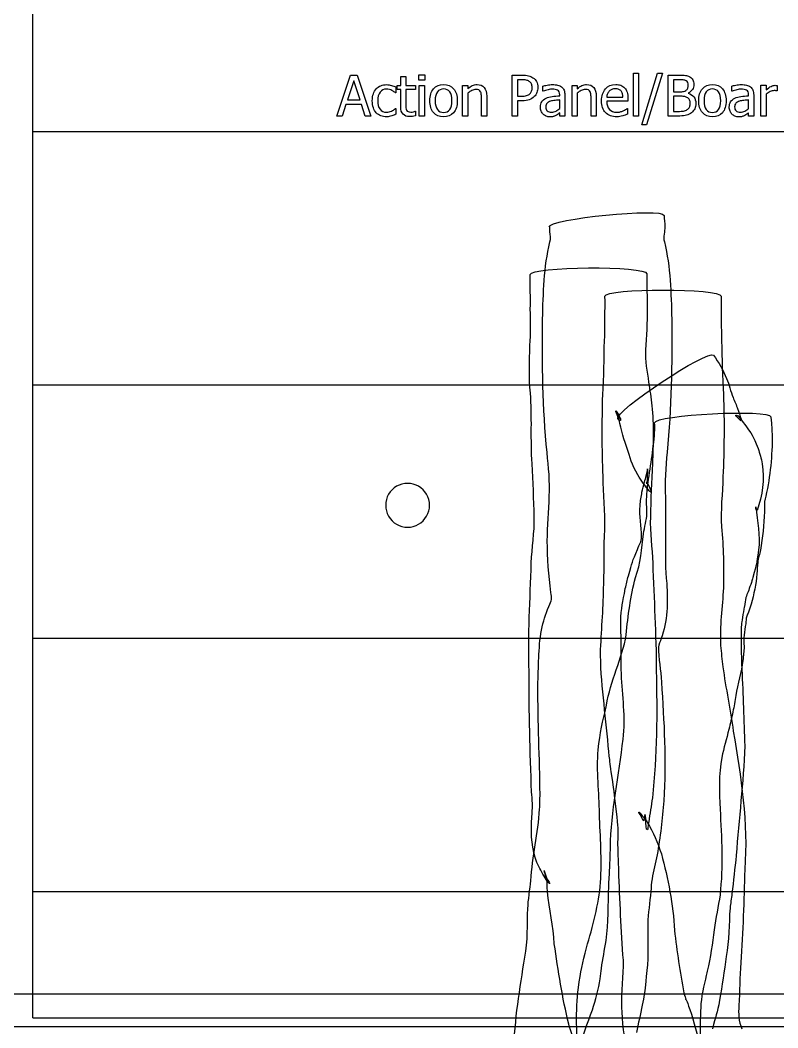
# Model space of a CAD drawing. Extents: x 0 to 339, y 0 to 211.
# Drawn here: x 149.4 to 187.4, y 103.4 to 153.9 of the extents above; entities that cross this region are included whole.
import ezdxf

# ---------------------------------------------------------------- set-up
doc = ezdxf.new("R2010")
doc.units = 0
doc.layers.add('Layer_1', color=7, linetype='CONTINUOUS')

msp = doc.modelspace()

# ---------------------------------------------------------------- linework, layer by layer
at = {"layer": 'Layer_1', "color": 6}
for p, q in [((150.02447, 103.868721), (150.02447, 180.066181)), ((165.26497, 149.094031), (165.95674, 151.145921)), ((165.95674, 151.145921), (166.29298, 151.145921)), ((166.29298, 151.145921), (166.98476, 149.094031)), ((169.38942, 150.890991), (169.38942, 151.159701)), ((169.38942, 151.159701), (169.68432, 151.159701)), ((169.68432, 151.159701), (169.68432, 150.890991)), ((174.05825, 149.094071), (174.05825, 151.145961)), ((174.05825, 151.145961), (174.57364, 151.145961)), ((180.14501, 149.094031), (180.14501, 151.238251)), ((180.14501, 151.238251), (180.40408, 151.238251)), ((180.40408, 151.238251), (180.40408, 149.094031)), ((180.56394, 148.647541), (181.3632, 151.238251)), ((181.60022, 151.238251), (180.79682, 148.647541)), ((181.3632, 151.238251), (181.60022, 151.238251)), ((181.88545, 149.094031), (181.88545, 151.145921)), ((181.88545, 151.145921), (182.42978, 151.145921)), ((166.11797, 150.867561), (165.8024, 149.900181)), ((166.43492, 149.900181), (166.11797, 150.867561)), ((168.30078, 150.418321), (168.30078, 150.633291)), ((168.30078, 150.633291), (168.47579, 150.633291)), ((168.47579, 150.633291), (168.47579, 151.075641)), ((168.47579, 151.075641), (168.73486, 151.075641)), ((168.73486, 151.075641), (168.73486, 150.633291)), ((168.73486, 150.633291), (169.21166, 150.633291)), ((169.21166, 150.633291), (169.21166, 150.418321)), ((169.68432, 150.890991), (169.38942, 150.890991)), ((169.40735, 149.094031), (169.40735, 150.633291)), ((169.40735, 150.633291), (169.66642, 150.633291)), ((169.66642, 150.633291), (169.66642, 149.094031)), ((171.57914, 149.093921), (171.57914, 150.633181)), ((171.57914, 150.633181), (171.83821, 150.633181)), ((171.83821, 150.633181), (171.83821, 150.462311)), ((174.55708, 150.911501), (174.33108, 150.911501)), ((174.33108, 150.911501), (174.33108, 150.091571)), ((175.60983, 150.336881), (175.60983, 150.600081)), ((177.07475, 149.093921), (177.07475, 150.633181)), ((177.07475, 150.633181), (177.33382, 150.633181)), ((177.33382, 150.633181), (177.33382, 150.462311)), ((182.42018, 150.912781), (182.15835, 150.912781)), ((182.15835, 150.912781), (182.15835, 150.311951)), ((182.897, 150.644031), (182.89695, 150.644321)), ((185.0797, 150.336881), (185.0797, 150.600081)), ((186.54458, 149.094601), (186.54458, 150.633861)), ((186.54458, 150.633861), (186.80365, 150.633861)), ((186.80365, 150.633861), (186.80365, 150.405111)), ((187.36044, 150.624901), (187.36041, 150.354931)), ((168.22492, 150.259811), (168.20972, 150.259811)), ((168.22492, 150.550571), (168.22492, 150.259811)), ((168.47579, 150.418321), (168.30078, 150.418321)), ((168.47579, 149.565321), (168.47579, 150.418321)), ((169.21166, 150.418321), (168.73486, 150.418321)), ((168.73486, 150.418321), (168.73486, 149.686581)), ((171.83821, 150.243201), (171.83821, 149.093921)), ((172.78906, 150.092971), (172.78905, 149.094031)), ((174.33108, 150.091571), (174.51712, 150.091571)), ((175.06976, 150.520201), (175.0697, 150.520191)), ((175.35364, 150.527281), (175.35358, 150.527191)), ((175.62503, 150.336881), (175.60983, 150.336881)), ((176.45192, 150.106901), (176.45192, 150.156501)), ((176.70956, 150.146711), (176.70956, 149.093891)), ((177.33382, 150.243201), (177.33382, 149.093921)), ((178.28466, 150.092971), (178.28466, 149.094031)), ((182.46839, 150.085191), (182.15833, 150.085191)), ((182.15833, 150.085191), (182.15833, 149.327271)), ((182.15835, 150.311951), (182.46841, 150.311951)), ((182.89278, 150.244771), (182.89278, 150.233771)), ((185.0949, 150.336881), (185.0797, 150.336881)), ((185.92179, 150.106901), (185.92179, 150.156501)), ((186.17943, 150.146711), (186.17943, 149.093891)), ((186.80365, 150.187381), (186.80365, 149.094601)), ((187.36041, 150.354931), (187.34661, 150.354931)), ((165.72661, 149.667291), (165.54057, 149.094031)), ((166.51071, 149.667291), (165.72661, 149.667291)), ((165.8024, 149.900181), (166.43492, 149.900181)), ((166.69675, 149.094031), (166.51071, 149.667291)), ((171.04583, 149.862971), (171.04583, 149.862971)), ((171.31317, 149.862971), (171.31317, 149.862971)), ((172.52998, 149.094031), (172.52998, 149.970461)), ((174.56261, 149.858881), (174.3311, 149.858881)), ((174.3311, 149.858881), (174.3311, 149.094071)), ((176.45187, 149.472991), (176.45187, 149.900181)), ((178.02559, 149.094031), (178.02559, 149.970461)), ((178.8083, 150.035191), (179.62274, 150.035231)), ((179.87492, 149.836831), (178.80832, 149.836831)), ((179.87492, 149.977391), (179.87492, 149.836831)), ((182.99339, 149.713111), (182.99345, 149.712771)), ((183.27725, 149.723901), (183.27729, 149.723791)), ((184.52855, 149.862971), (184.52855, 149.862971)), ((184.79589, 149.862971), (184.79589, 149.862971)), ((185.92174, 149.472991), (185.92174, 149.900181)), ((165.54057, 149.094031), (165.26497, 149.094031)), ((166.98476, 149.094031), (166.69675, 149.094031)), ((167.77009, 149.059591), (167.77024, 149.059581)), ((168.20968, 149.471561), (168.22488, 149.471561)), ((168.22488, 149.471561), (168.22488, 149.180791)), ((168.92491, 149.063761), (168.92503, 149.063711)), ((169.19634, 149.340751), (169.21154, 149.340751)), ((169.21154, 149.340751), (169.21154, 149.107861)), ((169.66642, 149.094031), (169.40735, 149.094031)), ((171.83821, 149.093921), (171.57914, 149.093921)), ((172.78905, 149.094031), (172.52998, 149.094031)), ((174.3311, 149.094071), (174.05825, 149.094071)), ((176.45186, 149.093891), (176.45187, 149.258011)), ((176.70956, 149.093891), (176.45186, 149.093891)), ((176.45188, 149.473081), (176.45187, 149.472991)), ((177.33382, 149.093921), (177.07475, 149.093921)), ((178.28466, 149.094031), (178.02559, 149.094031)), ((179.31958, 149.058241), (179.31957, 149.058201)), ((179.83079, 149.470241), (179.84599, 149.470241)), ((179.84599, 149.470241), (179.84599, 149.187741)), ((180.40408, 149.094031), (180.14501, 149.094031)), ((182.47387, 149.094031), (181.88545, 149.094031)), ((182.15833, 149.327271), (182.3802, 149.327271)), ((185.92173, 149.093891), (185.92174, 149.258011)), ((186.17943, 149.093891), (185.92173, 149.093891)), ((185.92175, 149.473081), (185.92174, 149.472991)), ((186.80365, 149.094601), (186.54458, 149.094601)), ((180.79682, 148.647541), (180.56394, 148.647541)), ((150.02447, 148.318721), (213.52447, 148.318721)), ((150.02447, 135.618721), (213.52447, 135.618721)), ((150.02447, 122.918721), (213.52447, 122.918721)), ((150.02447, 110.218721), (213.52447, 110.218721)), ((150.02447, 103.868721), (213.52447, 103.868721)), ((228.00245, 103.416601), (133.51446, 103.416601))]:
    msp.add_line(p, q, dxfattribs=at)
at = {"layer": 'Layer_1', "color": 3}
for p, q in [((181.68384, 144.109241), (181.68384, 144.109241)), ((180.82095, 141.185041), (180.82095, 141.185041)), ((184.55129, 140.058931), (184.55129, 140.058931)), ((184.15755, 137.098891), (184.15755, 137.098891)), ((187.04483, 134.007851), (187.04483, 134.007851)), ((226.649893, 105.058639), (135.21533, 105.058639))]:
    msp.add_line(p, q, dxfattribs=at)
at = {"layer": 'Layer_1', "color": 1}
msp.add_line((168.82211, 130.677121), (168.82211, 130.677121), dxfattribs=at)
at = {"layer": 'Layer_1', "color": 6}
for points in [[(174.57364, 151.145961), (174.694907, 151.145961), (174.79826, 151.135861), (174.8837, 151.115661)], [(174.8837, 151.115661), (174.969133, 151.095461), (175.044463, 151.062861), (175.10969, 151.017861)], [(182.42978, 151.145921), (182.575847, 151.145921), (182.68517, 151.140888), (182.75775, 151.130821)], [(182.75775, 151.130821), (182.831243, 151.121621), (182.901523, 151.099121), (182.96859, 151.063321)], [(167.25203, 150.459631), (167.31263, 150.526698), (167.38796, 150.578144), (167.47802, 150.613971)], [(167.47802, 150.613971), (167.568973, 150.650704), (167.666357, 150.669071), (167.77017, 150.669071)], [(167.77017, 150.669071), (167.85469, 150.669071), (167.935993, 150.657138), (168.01408, 150.633271)], [(168.01408, 150.633271), (168.093087, 150.609404), (168.163367, 150.581838), (168.22492, 150.550571)], [(170.12668, 150.462421), (170.25346, 150.604814), (170.420203, 150.676011), (170.62691, 150.676011)], [(170.62691, 150.676011), (170.834537, 150.676011), (171.00082, 150.604814), (171.12576, 150.462421)], [(171.83821, 150.462311), (171.915383, 150.531211), (171.991637, 150.584034), (172.06697, 150.620781)], [(172.06697, 150.620781), (172.142303, 150.657514), (172.22177, 150.675881), (172.30537, 150.675881)], [(172.30537, 150.675881), (172.45695, 150.675881), (172.57546, 150.625814), (172.6609, 150.525681)], [(174.77068, 150.893601), (174.713747, 150.905534), (174.642547, 150.911501), (174.55708, 150.911501)], [(174.92226, 150.833001), (174.87906, 150.861468), (174.828533, 150.881668), (174.77068, 150.893601)], [(175.0325, 150.704841), (175.008633, 150.757241), (174.971887, 150.799961), (174.92226, 150.833001)], [(175.0697, 150.520191), (175.0697, 150.590924), (175.0573, 150.652474), (175.0325, 150.704841)], [(175.10969, 151.017861), (175.185943, 150.965461), (175.24566, 150.898854), (175.28884, 150.818041)], [(175.28884, 150.818041), (175.33204, 150.738114), (175.35364, 150.641194), (175.35364, 150.527281)], [(175.60983, 150.600081), (175.65763, 150.613881), (175.726073, 150.629048), (175.81516, 150.645581)], [(175.81516, 150.645581), (175.904273, 150.662114), (175.992467, 150.670381), (176.07974, 150.670381)], [(176.07974, 150.670381), (176.185393, 150.670381), (176.274507, 150.662114), (176.34708, 150.645581)], [(176.34708, 150.645581), (176.41966, 150.629048), (176.484887, 150.599181), (176.54276, 150.555981)], [(177.33382, 150.462311), (177.410987, 150.531211), (177.487237, 150.584034), (177.56257, 150.620781)], [(177.56257, 150.620781), (177.637903, 150.657514), (177.71737, 150.675881), (177.80097, 150.675881)], [(177.80097, 150.675881), (177.952557, 150.675881), (178.071067, 150.625814), (178.1565, 150.525681)], [(178.74217, 150.452771), (178.873543, 150.601598), (179.04534, 150.676011), (179.25756, 150.676011)], [(179.25756, 150.676011), (179.3531, 150.676011), (179.437617, 150.662244), (179.51111, 150.634711)], [(179.51111, 150.634711), (179.58461, 150.607178), (179.64892, 150.564001), (179.70404, 150.505181)], [(182.6448, 150.904781), (182.5906, 150.910114), (182.515727, 150.912781), (182.42018, 150.912781)], [(182.79225, 150.859281), (182.748117, 150.884081), (182.698967, 150.899248), (182.6448, 150.904781)], [(182.87215, 150.772481), (182.855617, 150.809214), (182.828983, 150.838148), (182.79225, 150.859281)], [(182.8708, 150.484181), (182.888267, 150.527381), (182.897, 150.580664), (182.897, 150.644031)], [(182.89695, 150.644321), (182.89695, 150.693921), (182.888683, 150.736641), (182.87215, 150.772481)], [(182.96859, 151.063321), (183.042083, 151.023788), (183.095827, 150.971881), (183.12982, 150.907601)], [(183.18082, 150.682981), (183.18082, 150.586521), (183.155087, 150.500164), (183.10362, 150.423911)], [(183.12982, 150.907601), (183.16382, 150.844201), (183.18082, 150.769328), (183.18082, 150.682981)], [(183.6094, 150.462421), (183.73618, 150.604814), (183.90292, 150.676011), (184.10962, 150.676011)], [(184.10962, 150.676011), (184.317247, 150.676011), (184.48353, 150.604814), (184.60847, 150.462421)], [(185.0797, 150.600081), (185.1275, 150.613881), (185.195943, 150.629048), (185.28503, 150.645581)], [(185.28503, 150.645581), (185.374143, 150.662114), (185.462337, 150.670381), (185.54961, 150.670381)], [(185.54961, 150.670381), (185.655263, 150.670381), (185.744377, 150.662114), (185.81695, 150.645581)], [(185.81695, 150.645581), (185.88953, 150.629048), (185.954757, 150.599181), (186.01263, 150.555981)], [(186.80365, 150.405111), (186.898277, 150.488711), (186.9805, 150.547508), (187.05032, 150.581501)], [(187.05032, 150.581501), (187.12106, 150.616434), (187.1895, 150.633901), (187.25564, 150.633901)], [(187.25564, 150.633901), (187.282307, 150.633901), (187.302073, 150.632901), (187.31494, 150.630901)], [(187.31494, 150.630901), (187.32874, 150.630234), (187.343907, 150.628234), (187.36044, 150.624901)], [(167.05225, 149.861561), (167.05225, 149.996614), (167.07015, 150.113291), (167.10595, 150.211591)], [(167.10595, 150.211591), (167.142683, 150.309891), (167.191377, 150.392571), (167.25203, 150.459631)], [(167.44212, 150.291451), (167.361273, 150.190398), (167.32085, 150.047081), (167.32085, 149.861501)], [(167.76595, 150.444411), (167.631823, 150.444411), (167.52388, 150.393424), (167.44212, 150.291451)], [(167.90651, 150.423711), (167.857843, 150.437511), (167.81099, 150.444411), (167.76595, 150.444411)], [(168.03329, 150.375511), (167.99749, 150.393911), (167.95523, 150.409978), (167.90651, 150.423711)], [(168.13802, 150.313511), (168.109553, 150.333711), (168.074643, 150.354378), (168.03329, 150.375511)], [(168.20972, 150.259811), (168.19132, 150.275411), (168.16742, 150.293311), (168.13802, 150.313511)], [(169.93789, 149.862971), (169.93789, 150.120204), (170.00082, 150.320021), (170.12668, 150.462421)], [(170.31409, 150.306701), (170.241517, 150.210241), (170.20523, 150.062331), (170.20523, 149.862971)], [(170.62691, 150.452771), (170.491863, 150.452771), (170.38759, 150.404081), (170.31409, 150.306701)], [(170.93697, 150.306701), (170.86439, 150.404081), (170.761037, 150.452771), (170.62691, 150.452771)], [(171.04583, 149.862971), (171.04583, 150.062331), (171.009543, 150.210241), (170.93697, 150.306701)], [(171.12576, 150.462421), (171.2507, 150.320941), (171.31317, 150.121124), (171.31317, 149.862971)], [(172.03803, 150.376871), (171.970043, 150.342871), (171.903437, 150.298314), (171.83821, 150.243201)], [(172.23784, 150.429271), (172.173507, 150.429271), (172.106903, 150.411804), (172.03803, 150.376871)], [(172.39218, 150.400371), (172.354513, 150.419638), (172.303067, 150.429271), (172.23784, 150.429271)], [(172.48038, 150.314971), (172.459247, 150.353571), (172.429847, 150.382038), (172.39218, 150.400371)], [(172.51898, 150.167521), (172.512313, 150.229054), (172.499447, 150.278204), (172.48038, 150.314971)], [(172.52998, 149.970461), (172.52998, 150.041201), (172.526313, 150.106888), (172.51898, 150.167521)], [(172.6609, 150.525681), (172.74634, 150.426461), (172.78906, 150.282224), (172.78906, 150.092971)], [(174.51712, 150.091571), (174.62736, 150.091571), (174.716473, 150.100304), (174.78446, 150.117771)], [(174.78446, 150.117771), (174.85244, 150.136171), (174.90894, 150.168338), (174.95396, 150.214271)], [(175.17446, 150.071061), (175.10372, 150.001234), (175.02058, 149.948408), (174.92504, 149.912581)], [(174.95396, 150.214271), (174.99436, 150.255604), (175.02376, 150.300621), (175.04216, 150.349321)], [(175.04216, 150.349321), (175.06056, 150.397988), (175.06976, 150.454948), (175.06976, 150.520201)], [(175.30538, 150.273631), (175.274113, 150.194624), (175.230473, 150.127101), (175.17446, 150.071061)], [(175.35358, 150.527191), (175.35358, 150.438078), (175.337513, 150.353558), (175.30538, 150.273631)], [(175.86756, 150.414081), (175.78672, 150.396614), (175.705877, 150.370881), (175.62503, 150.336881)], [(175.76566, 149.991201), (175.85202, 150.030734), (175.953993, 150.057834), (176.07158, 150.072501)], [(176.0784, 150.441681), (176.018667, 150.441681), (175.948387, 150.432481), (175.86756, 150.414081)], [(176.07158, 150.072501), (176.189173, 150.088101), (176.315953, 150.099568), (176.45192, 150.106901)], [(176.22585, 150.430681), (176.17805, 150.438014), (176.1289, 150.441681), (176.0784, 150.441681)], [(176.34712, 150.389381), (176.314053, 150.410514), (176.27363, 150.424281), (176.22585, 150.430681)], [(176.42432, 150.302581), (176.40592, 150.340248), (176.380187, 150.369181), (176.34712, 150.389381)], [(176.45192, 150.156501), (176.45192, 150.217168), (176.44272, 150.265861), (176.42432, 150.302581)], [(176.54276, 150.555981), (176.598827, 150.513714), (176.640627, 150.459054), (176.66816, 150.392001)], [(176.66816, 150.392001), (176.69576, 150.324934), (176.70956, 150.243171), (176.70956, 150.146711)], [(177.53363, 150.376871), (177.46565, 150.342871), (177.399047, 150.298314), (177.33382, 150.243201)], [(177.73345, 150.429271), (177.669117, 150.429271), (177.60251, 150.411804), (177.53363, 150.376871)], [(177.88779, 150.400371), (177.850123, 150.419638), (177.798677, 150.429271), (177.73345, 150.429271)], [(177.97599, 150.314971), (177.954857, 150.353571), (177.925457, 150.382038), (177.88779, 150.400371)], [(178.01459, 150.167521), (178.007923, 150.229054), (177.995057, 150.278204), (177.97599, 150.314971)], [(178.02559, 149.970461), (178.02559, 150.041201), (178.021923, 150.106888), (178.01459, 150.167521)], [(178.1565, 150.525681), (178.24194, 150.426461), (178.28466, 150.282224), (178.28466, 150.092971)], [(178.54511, 149.854701), (178.54511, 150.105508), (178.610797, 150.304864), (178.74217, 150.452771)], [(178.8469, 150.206061), (178.8267, 150.157394), (178.813833, 150.100438), (178.8083, 150.035191)], [(178.9351, 150.341111), (178.8965, 150.300711), (178.8671, 150.255694), (178.8469, 150.206061)], [(179.06601, 150.430711), (179.01821, 150.410511), (178.974573, 150.380644), (178.9351, 150.341111)], [(179.2424, 150.462411), (179.173493, 150.462411), (179.114697, 150.451844), (179.06601, 150.430711)], [(179.41741, 150.432111), (179.370543, 150.452311), (179.312207, 150.462411), (179.2424, 150.462411)], [(179.53454, 150.343911), (179.504207, 150.382511), (179.465163, 150.411911), (179.41741, 150.432111)], [(179.59794, 150.215751), (179.583273, 150.266284), (179.56214, 150.309004), (179.53454, 150.343911)], [(179.62274, 150.035231), (179.62074, 150.105051), (179.612473, 150.165224), (179.59794, 150.215751)], [(179.70404, 150.505181), (179.759173, 150.446381), (179.801433, 150.374264), (179.83082, 150.288831)], [(179.83082, 150.288831), (179.86022, 150.204311), (179.87492, 150.100498), (179.87492, 149.977391)], [(182.68474, 150.075191), (182.634207, 150.081858), (182.56209, 150.085191), (182.46839, 150.085191)], [(182.46841, 150.311951), (182.55385, 150.311951), (182.61678, 150.316084), (182.6572, 150.324351)], [(182.6572, 150.324351), (182.6976, 150.333551), (182.7394, 150.351918), (182.7826, 150.379451)], [(182.82668, 150.031091), (182.78348, 150.054024), (182.736167, 150.068724), (182.68474, 150.075191)], [(182.7826, 150.379451), (182.823933, 150.406118), (182.853333, 150.441028), (182.8708, 150.484181)], [(183.10362, 150.423911), (183.053087, 150.347664), (182.982807, 150.287951), (182.89278, 150.244771)], [(182.89278, 150.233771), (183.014967, 150.200704), (183.10959, 150.140071), (183.17665, 150.051871)], [(183.42061, 149.862971), (183.42061, 150.120204), (183.48354, 150.320021), (183.6094, 150.462421)], [(183.79681, 150.306701), (183.72423, 150.210241), (183.68794, 150.062331), (183.68794, 149.862971)], [(184.10962, 150.452771), (183.974573, 150.452771), (183.870303, 150.404081), (183.79681, 150.306701)], [(184.41968, 150.306701), (184.347107, 150.404081), (184.243753, 150.452771), (184.10962, 150.452771)], [(184.52855, 149.862971), (184.52855, 150.062331), (184.49226, 150.210241), (184.41968, 150.306701)], [(184.60847, 150.462421), (184.733417, 150.320941), (184.79589, 150.121124), (184.79589, 149.862971)], [(185.33744, 150.414081), (185.256593, 150.396614), (185.175747, 150.370881), (185.0949, 150.336881)], [(185.23553, 149.991201), (185.32189, 150.030734), (185.423863, 150.057834), (185.54145, 150.072501)], [(185.54827, 150.441681), (185.488537, 150.441681), (185.41826, 150.432481), (185.33744, 150.414081)], [(185.54145, 150.072501), (185.659043, 150.088101), (185.785823, 150.099568), (185.92179, 150.106901)], [(185.69572, 150.430681), (185.64792, 150.438014), (185.59877, 150.441681), (185.54827, 150.441681)], [(185.81699, 150.389381), (185.783923, 150.410514), (185.7435, 150.424281), (185.69572, 150.430681)], [(185.89419, 150.302581), (185.87579, 150.340248), (185.850057, 150.369181), (185.81699, 150.389381)], [(185.92179, 150.156501), (185.92179, 150.217168), (185.91259, 150.265861), (185.89419, 150.302581)], [(186.01263, 150.555981), (186.068697, 150.513714), (186.110497, 150.459054), (186.13803, 150.392001)], [(186.13803, 150.392001), (186.16563, 150.324934), (186.17943, 150.243171), (186.17943, 150.146711)], [(186.99933, 150.322431), (186.93043, 150.292098), (186.865203, 150.247081), (186.80365, 150.187381)], [(187.20741, 150.367931), (187.13759, 150.367931), (187.06823, 150.352764), (186.99933, 150.322431)], [(187.28461, 150.364931), (187.263477, 150.366931), (187.237743, 150.367931), (187.20741, 150.367931)], [(187.34661, 150.354931), (187.327343, 150.360264), (187.306677, 150.363598), (187.28461, 150.364931)], [(167.10465, 149.506031), (167.069717, 149.607084), (167.05225, 149.725594), (167.05225, 149.861561)], [(167.32085, 149.861501), (167.32085, 149.679601), (167.359893, 149.537664), (167.43798, 149.435691)], [(168.5943, 149.183601), (168.515293, 149.264448), (168.47579, 149.391688), (168.47579, 149.565321)], [(168.73486, 149.686581), (168.73486, 149.608494), (168.736193, 149.548321), (168.73886, 149.506061)], [(170.12117, 149.269041), (169.998983, 149.415114), (169.93789, 149.613091), (169.93789, 149.862971)], [(170.20523, 149.862971), (170.20523, 149.670044), (170.241517, 149.523514), (170.31409, 149.423381)], [(170.93559, 149.420621), (171.009083, 149.518921), (171.04583, 149.666371), (171.04583, 149.862971)], [(171.31317, 149.862971), (171.31317, 149.603904), (171.2507, 149.403631), (171.12576, 149.262151)], [(174.92504, 149.912581), (174.829493, 149.876781), (174.708683, 149.858881), (174.56261, 149.858881)], [(175.48456, 149.540581), (175.48456, 149.647148), (175.50706, 149.737638), (175.55206, 149.812051)], [(175.55206, 149.812051), (175.59706, 149.887384), (175.66826, 149.947101), (175.76566, 149.991201)], [(175.81935, 149.738981), (175.77435, 149.695781), (175.75185, 149.635148), (175.75185, 149.557081)], [(175.99023, 149.836781), (175.92133, 149.815648), (175.86437, 149.783048), (175.81935, 149.738981)], [(176.21761, 149.876781), (176.123903, 149.867581), (176.04811, 149.854248), (175.99023, 149.836781)], [(176.45187, 149.900181), (176.390337, 149.894848), (176.31225, 149.887048), (176.21761, 149.876781)], [(178.74768, 149.264901), (178.612633, 149.403628), (178.54511, 149.600228), (178.54511, 149.854701)], [(178.80832, 149.836831), (178.80832, 149.657684), (178.853333, 149.520798), (178.94336, 149.426171)], [(182.96035, 149.902941), (182.938283, 149.953474), (182.893727, 149.996191), (182.82668, 150.031091)], [(182.95759, 149.535341), (182.981457, 149.581274), (182.99339, 149.640531), (182.99339, 149.713111)], [(182.99345, 149.712771), (182.99345, 149.789938), (182.982417, 149.853328), (182.96035, 149.902941)], [(183.17665, 150.051871), (183.243717, 149.964598), (183.27725, 149.855274), (183.27725, 149.723901)], [(183.27729, 149.723791), (183.27729, 149.621818), (183.25799, 149.531788), (183.21939, 149.453701)], [(183.60388, 149.269041), (183.4817, 149.415114), (183.42061, 149.613091), (183.42061, 149.862971)], [(183.68794, 149.862971), (183.68794, 149.670044), (183.72423, 149.523514), (183.79681, 149.423381)], [(184.4183, 149.420621), (184.4918, 149.518921), (184.52855, 149.666371), (184.52855, 149.862971)], [(184.79589, 149.862971), (184.79589, 149.603904), (184.733417, 149.403631), (184.60847, 149.262151)], [(184.95443, 149.540581), (184.95443, 149.647148), (184.97693, 149.737638), (185.02193, 149.812051)], [(185.02193, 149.812051), (185.06693, 149.887384), (185.13813, 149.947101), (185.23553, 149.991201)], [(185.28922, 149.738981), (185.24422, 149.695781), (185.22172, 149.635148), (185.22172, 149.557081)], [(185.4601, 149.836781), (185.3912, 149.815648), (185.33424, 149.783048), (185.28922, 149.738981)], [(185.68748, 149.876781), (185.593773, 149.867581), (185.51798, 149.854248), (185.4601, 149.836781)], [(185.92174, 149.900181), (185.860207, 149.894848), (185.78212, 149.887048), (185.68748, 149.876781)], [(167.2521, 149.256611), (167.1887, 149.322744), (167.13955, 149.405884), (167.10465, 149.506031)], [(167.47947, 149.107781), (167.391277, 149.140848), (167.315487, 149.190458), (167.2521, 149.256611)], [(167.43798, 149.435691), (167.516987, 149.334638), (167.62631, 149.284111), (167.76595, 149.284111)], [(167.77024, 149.059581), (167.664587, 149.059581), (167.567663, 149.075648), (167.47947, 149.107781)], [(167.76595, 149.284111), (167.85047, 149.284111), (167.930857, 149.301578), (168.00711, 149.336511)], [(167.90514, 149.070591), (167.870207, 149.063258), (167.82519, 149.059591), (167.77009, 149.059591)], [(168.02365, 149.099491), (167.979517, 149.086624), (167.940013, 149.076991), (167.90514, 149.070591)], [(168.00711, 149.336511), (168.083363, 149.371444), (168.150887, 149.416461), (168.20968, 149.471561)], [(168.12838, 149.136691), (168.08978, 149.120158), (168.05487, 149.107758), (168.02365, 149.099491)], [(168.22488, 149.180791), (168.199147, 149.168858), (168.16698, 149.154158), (168.12838, 149.136691)], [(168.92503, 149.063711), (168.783557, 149.063711), (168.673313, 149.103674), (168.5943, 149.183601)], [(168.73886, 149.506061), (168.741527, 149.463794), (168.752093, 149.424291), (168.77056, 149.387551)], [(168.77056, 149.387551), (168.78616, 149.355418), (168.811427, 149.331084), (168.84636, 149.314551)], [(168.84636, 149.314551), (168.881293, 149.298951), (168.928603, 149.291151), (168.98829, 149.291151)], [(169.06272, 149.076161), (169.01312, 149.067894), (168.967183, 149.063761), (168.92491, 149.063761)], [(168.98829, 149.291151), (169.030557, 149.291151), (169.07144, 149.297118), (169.11094, 149.309051)], [(169.21154, 149.107861), (169.162873, 149.094061), (169.113267, 149.083494), (169.06272, 149.076161)], [(169.11094, 149.309051), (169.150407, 149.321918), (169.178873, 149.332484), (169.19634, 149.340751)], [(170.62691, 149.051311), (170.412857, 149.051311), (170.244277, 149.123888), (170.12117, 149.269041)], [(170.31409, 149.423381), (170.38759, 149.324161), (170.491863, 149.274551), (170.62691, 149.274551)], [(170.62691, 149.274551), (170.760117, 149.274551), (170.86301, 149.323241), (170.93559, 149.420621)], [(171.12576, 149.262151), (171.00082, 149.121591), (170.834537, 149.051311), (170.62691, 149.051311)], [(175.52176, 149.343521), (175.49696, 149.405988), (175.48456, 149.471674), (175.48456, 149.540581)], [(175.62096, 149.187801), (175.579627, 149.230068), (175.54656, 149.281974), (175.52176, 149.343521)], [(175.77116, 149.087211), (175.714227, 149.111078), (175.66416, 149.144608), (175.62096, 149.187801)], [(175.75185, 149.557081), (175.75185, 149.468888), (175.77665, 149.402281), (175.82625, 149.357261)], [(175.95168, 149.051411), (175.88828, 149.051411), (175.828107, 149.063344), (175.77116, 149.087211)], [(175.82625, 149.357261), (175.87585, 149.312261), (175.948427, 149.289761), (176.04398, 149.289761)], [(176.13083, 149.070711), (176.088563, 149.057844), (176.028847, 149.051411), (175.95168, 149.051411)], [(176.04398, 149.289761), (176.125747, 149.289761), (176.199703, 149.307228), (176.26585, 149.342161)], [(176.2645, 149.125811), (176.218567, 149.101944), (176.17401, 149.083578), (176.13083, 149.070711)], [(176.36647, 149.191911), (176.331537, 149.164378), (176.297547, 149.142344), (176.2645, 149.125811)], [(176.26585, 149.342161), (176.331983, 149.378028), (176.393993, 149.421668), (176.45188, 149.473081)], [(176.45187, 149.258011), (176.430737, 149.242411), (176.40227, 149.220378), (176.36647, 149.191911)], [(179.31957, 149.058201), (179.074277, 149.058201), (178.883647, 149.127101), (178.74768, 149.264901)], [(178.94336, 149.426171), (179.033393, 149.331551), (179.157877, 149.284241), (179.31681, 149.284241)], [(179.31681, 149.284241), (179.373743, 149.284241), (179.429323, 149.290674), (179.48355, 149.303541)], [(179.47392, 149.069241), (179.43352, 149.061908), (179.382073, 149.058241), (179.31958, 149.058241)], [(179.61172, 149.100941), (179.561187, 149.087141), (179.515253, 149.076574), (179.47392, 149.069241)], [(179.48355, 149.303541), (179.538683, 149.316408), (179.588293, 149.332941), (179.63238, 149.353141)], [(179.73299, 149.142241), (179.68799, 149.124774), (179.647567, 149.111008), (179.61172, 149.100941)], [(179.63238, 149.353141), (179.679247, 149.374274), (179.71875, 149.394474), (179.75089, 149.413741)], [(179.84599, 149.187741), (179.815657, 149.175808), (179.77799, 149.160641), (179.73299, 149.142241)], [(179.75089, 149.413741), (179.783023, 149.433941), (179.809657, 149.452774), (179.83079, 149.470241)], [(182.3802, 149.327271), (182.499627, 149.327271), (182.59379, 149.332771), (182.66269, 149.343771)], [(182.81563, 149.131231), (182.727437, 149.106431), (182.613517, 149.094031), (182.47387, 149.094031)], [(182.66269, 149.343771), (182.731597, 149.354771), (182.792233, 149.378204), (182.8446, 149.414071)], [(183.06367, 149.260771), (182.986503, 149.200104), (182.903823, 149.156924), (182.81563, 149.131231)], [(182.8446, 149.414071), (182.896067, 149.449938), (182.93373, 149.490361), (182.95759, 149.535341)], [(183.21939, 149.453701), (183.18079, 149.375608), (183.128883, 149.311298), (183.06367, 149.260771)], [(184.10962, 149.051311), (183.895567, 149.051311), (183.726987, 149.123888), (183.60388, 149.269041)], [(183.79681, 149.423381), (183.870303, 149.324161), (183.974573, 149.274551), (184.10962, 149.274551)], [(184.10962, 149.274551), (184.242833, 149.274551), (184.345727, 149.323241), (184.4183, 149.420621)], [(184.60847, 149.262151), (184.48353, 149.121591), (184.317247, 149.051311), (184.10962, 149.051311)], [(184.99163, 149.343521), (184.96683, 149.405988), (184.95443, 149.471674), (184.95443, 149.540581)], [(185.09083, 149.187801), (185.049497, 149.230068), (185.01643, 149.281974), (184.99163, 149.343521)], [(185.24103, 149.087211), (185.184097, 149.111078), (185.13403, 149.144608), (185.09083, 149.187801)], [(185.22172, 149.557081), (185.22172, 149.468888), (185.24652, 149.402281), (185.29612, 149.357261)], [(185.42156, 149.051411), (185.35816, 149.051411), (185.297983, 149.063344), (185.24103, 149.087211)], [(185.29612, 149.357261), (185.34572, 149.312261), (185.418297, 149.289761), (185.51385, 149.289761)], [(185.6007, 149.070711), (185.558433, 149.057844), (185.49872, 149.051411), (185.42156, 149.051411)], [(185.51385, 149.289761), (185.595617, 149.289761), (185.669573, 149.307228), (185.73572, 149.342161)], [(185.73437, 149.125811), (185.688437, 149.101944), (185.64388, 149.083578), (185.6007, 149.070711)], [(185.83634, 149.191911), (185.801407, 149.164378), (185.767417, 149.142344), (185.73437, 149.125811)], [(185.73572, 149.342161), (185.801853, 149.378028), (185.863863, 149.421668), (185.92175, 149.473081)], [(185.92174, 149.258011), (185.900607, 149.242411), (185.87214, 149.220378), (185.83634, 149.191911)]]:
    msp.add_open_spline(points, degree=3, dxfattribs=at)
at = {"layer": 'Layer_1', "color": 3}
for points in [[(175.91209, 143.533051), (175.87139, 143.941171), (181.6431, 144.517361), (181.68384, 144.109241)], [(181.68384, 144.109241), (181.69774, 143.923271), (181.72214, 143.737801), (181.72544, 143.551341)], [(175.96199, 143.291551), (175.93219, 143.558901), (176.00359, 143.603831), (175.91209, 143.533051)], [(181.72544, 143.551341), (181.73044, 143.295671), (181.61967, 143.041611), (181.70014, 142.787351)], [(175.96173, 142.781501), (176.01043, 142.953381), (175.98133, 143.117921), (175.96199, 143.291551)], [(175.59222, 138.912891), (175.62602, 140.209561), (175.65052, 141.516041), (175.96173, 142.781501)], [(181.70014, 142.787351), (182.00872, 141.518001), (182.0377, 140.209581), (182.06724, 138.909161)], [(174.96249, 141.145941), (174.95949, 141.560191), (180.81818, 141.599271), (180.82095, 141.185041)], [(174.97669, 139.417681), (174.98469, 139.993801), (174.97169, 140.569911), (174.96249, 141.145941)], [(180.82095, 141.185041), (180.82105, 140.597411), (180.82695, 140.009821), (180.84395, 139.422421)], [(178.72059, 140.059931), (178.72066, 140.472221), (184.55136, 140.471221), (184.55129, 140.058931)], [(178.72359, 139.744601), (178.72259, 139.849711), (178.72159, 139.954821), (178.72059, 140.059931)], [(184.55129, 140.058931), (184.55029, 139.953421), (184.54929, 139.847911), (184.54729, 139.742391)], [(178.69999, 137.820241), (178.72039, 138.461431), (178.72169, 139.103151), (178.72359, 139.744601)], [(184.54729, 139.742391), (184.54829, 139.102211), (184.54829, 138.461741), (184.56859, 137.821801)], [(174.95739, 137.590291), (174.99399, 138.199291), (174.99009, 138.808041), (174.97669, 139.417681)], [(180.84395, 139.422421), (180.83205, 138.736581), (180.80945, 138.050391), (180.75675, 137.366401)], [(175.8173, 132.218431), (175.59493, 134.444331), (175.56831, 136.678211), (175.59222, 138.912891)], [(182.06724, 138.909161), (182.08804, 136.681851), (182.05694, 134.455811), (181.84117, 132.236961)], [(174.97979, 135.205751), (174.90019, 135.998951), (174.92919, 136.795461), (174.95739, 137.590291)], [(178.61309, 135.117271), (178.67679, 136.017501), (178.66309, 136.919461), (178.69999, 137.820241)], [(179.36208, 133.920921), (179.13736, 134.260011), (183.93284, 137.437981), (184.15755, 137.098891)], [(184.56859, 137.821801), (184.60629, 136.921711), (184.59659, 136.020561), (184.66259, 135.121141)], [(180.75675, 137.366401), (180.72255, 136.818501), (180.83445, 136.285721), (180.9119, 135.744181)], [(184.15755, 137.098891), (184.43178, 136.742991), (184.64575, 136.348551), (184.82269, 135.934781)], [(184.82269, 135.934781), (184.9484, 135.620181), (185.02498, 135.295541), (185.14714, 134.979991)], [(180.9119, 135.744181), (180.9634, 135.352891), (181.03076, 134.963611), (181.07395, 134.571311)], [(175.06279, 131.661181), (174.98349, 132.841671), (175.07499, 134.026521), (174.97979, 135.205751)], [(178.62209, 131.035431), (178.57809, 132.396051), (178.56589, 133.756681), (178.61309, 135.117271)], [(184.66259, 135.121141), (184.71169, 133.750551), (184.69789, 132.379841), (184.63819, 131.009651)], [(185.14714, 134.979991), (185.21454, 134.805961), (185.31591, 134.585451), (185.3754, 134.424411)], [(179.35608, 134.068981), (178.98476, 134.876551), (179.8289, 133.440751), (179.36208, 133.920921)], [(181.07395, 134.571311), (181.18018, 133.606361), (181.13745, 132.633391), (181.09895, 131.665651)], [(181.21185, 133.705951), (181.19055, 134.118401), (187.02348, 134.420311), (187.04483, 134.007851)], [(185.3754, 134.424411), (185.439, 134.252161), (185.49323, 134.076571), (185.55214, 133.902651)], [(179.40678, 133.956621), (179.36648, 133.948621), (179.37298, 134.031521), (179.35608, 134.068981)], [(179.39258, 134.076211), (179.38458, 134.115511), (179.44608, 133.964411), (179.40678, 133.956621)], [(179.80432, 132.529371), (179.59386, 133.024831), (179.50223, 133.553281), (179.39258, 134.076211)], [(185.53194, 133.811951), (185.45204, 133.900951), (185.19013, 134.109361), (185.30859, 134.092801)], [(185.30859, 134.092801), (185.44477, 134.073701), (185.51821, 133.911731), (185.60139, 133.802241)], [(185.55214, 133.902651), (185.55219, 133.871651), (185.55267, 133.788911), (185.53194, 133.811951)], [(187.04483, 134.007851), (187.09133, 133.429771), (187.07133, 133.728361), (187.10323, 133.111961)], [(181.212, 133.222161), (181.221, 133.545821), (181.221, 133.384561), (181.21185, 133.705951)], [(185.60139, 133.802241), (186.17553, 133.046461), (186.10641, 133.119061), (186.40583, 132.426631)], [(180.85392, 130.546101), (180.99472, 131.435601), (181.13713, 132.323951), (181.212, 133.222161)], [(187.10323, 133.111961), (187.11513, 132.071951), (187.01223, 131.046571), (186.78402, 130.030141)], [(180.37313, 131.098741), (180.04795, 131.639551), (179.9943, 131.931461), (179.80432, 132.529371)], [(186.40583, 132.426631), (186.47223, 132.170941), (186.56766, 131.921081), (186.60506, 131.659571)], [(175.92279, 130.027581), (175.96419, 130.760611), (175.89699, 131.490671), (175.8173, 132.218431)], [(181.84117, 132.236961), (181.76227, 131.484531), (181.71713, 130.732461), (181.75747, 129.975561)], [(175.17398, 128.987431), (175.15158, 129.879321), (175.11028, 130.770311), (175.06279, 131.661181)], [(180.79367, 131.058321), (180.86657, 131.336731), (180.85697, 131.410241), (180.85697, 131.409131)], [(180.85697, 131.409131), (180.83037, 130.729851), (180.82277, 131.246121), (180.83637, 130.771761)], [(181.09895, 131.665651), (181.05255, 130.770891), (181.01515, 129.875991), (180.9967, 128.980181)], [(186.60506, 131.659571), (186.71969, 130.858021), (186.62176, 130.074671), (186.34995, 129.317891)], [(178.70859, 128.365471), (178.72989, 129.256261), (178.63199, 130.144891), (178.62209, 131.035431)], [(180.93747, 130.293341), (180.73705, 130.552741), (180.54205, 130.817801), (180.37313, 131.098741)], [(180.70207, 130.732941), (180.73257, 130.841401), (180.76517, 130.949321), (180.79367, 131.058321)], [(184.63819, 131.009651), (184.62019, 130.172871), (184.50374, 129.334811), (184.56709, 128.498381)], [(180.57521, 130.230791), (180.61751, 130.398171), (180.65981, 130.565561), (180.70207, 130.732941)], [(180.83637, 130.771761), (180.71642, 130.581601), (180.87207, 130.846961), (181.03447, 130.242841)], [(180.80612, 129.792661), (180.81412, 130.044181), (180.83802, 130.294961), (180.85392, 130.546101)], [(175.82979, 127.788111), (175.83779, 128.535821), (175.91349, 129.279741), (175.92279, 130.027581)], [(180.48341, 129.568431), (180.49671, 129.790931), (180.54461, 130.010001), (180.57521, 130.230791)], [(181.03447, 130.242841), (181.04347, 130.207641), (180.95977, 130.264541), (180.93747, 130.293341)], [(181.75747, 129.975561), (181.75047, 129.243621), (181.76247, 128.512041), (181.76147, 127.780231)], [(186.78402, 130.030141), (186.67818, 129.585151), (186.75372, 129.974441), (186.72032, 129.249651)], [(180.55961, 127.994391), (180.52761, 128.525271), (180.45116, 129.028201), (180.48341, 129.568431)], [(180.82672, 129.167701), (180.83672, 129.375911), (180.79932, 129.584341), (180.80612, 129.792661)], [(186.34995, 129.317891), (186.28735, 129.312891), (186.27205, 129.554821), (186.27985, 129.492561)], [(186.27985, 129.492561), (186.36965, 128.773681), (186.52389, 128.058661), (186.42136, 127.328761)], [(175.02668, 126.683411), (175.05898, 127.455691), (175.19153, 128.215061), (175.17398, 128.987431)], [(180.65584, 128.146961), (180.69924, 128.487191), (180.81073, 128.823221), (180.82672, 129.167701)], [(180.9967, 128.980181), (180.9778, 128.206391), (181.0823, 127.442921), (181.11578, 126.669271)], [(186.72032, 129.249651), (186.69072, 128.606501), (186.62016, 127.964131), (186.51895, 127.328581)], [(178.65609, 125.620021), (178.69559, 126.534731), (178.66209, 127.450691), (178.70859, 128.365471)], [(184.56709, 128.498381), (184.67061, 127.480161), (184.67897, 126.457451), (184.66259, 125.434821)], [(180.24737, 125.952281), (180.53457, 126.657891), (180.55161, 127.403881), (180.65584, 128.146961)], [(180.35002, 127.363371), (180.45881, 127.621441), (180.54164, 127.739771), (180.55961, 127.994391)], [(176.01051, 125.208841), (175.88751, 126.062981), (175.83792, 126.925761), (175.82979, 127.788111)], [(179.89623, 126.031561), (180.08913, 126.735671), (180.08667, 126.738641), (180.35002, 127.363371)], [(181.76147, 127.780231), (181.75087, 127.070761), (181.72827, 126.364641), (181.81667, 125.658231)], [(186.42136, 127.328761), (186.30519, 126.535501), (186.35896, 126.718291), (186.14087, 125.953421)], [(186.51895, 127.328581), (186.47795, 127.124301), (186.40608, 126.925771), (186.38108, 126.718931)], [(174.91297, 121.237781), (174.86247, 123.054061), (174.96097, 124.869011), (175.02668, 126.683411)], [(181.11578, 126.669271), (181.17218, 124.877621), (181.29512, 123.087841), (181.28933, 121.294521)], [(186.38108, 126.718931), (186.35788, 126.526821), (186.36388, 126.332111), (186.34468, 126.139561)], [(179.73976, 125.409691), (179.79196, 125.616981), (179.83976, 125.825411), (179.89623, 126.031561)], [(179.79043, 123.082351), (179.86903, 124.050831), (180.01449, 125.008441), (180.24737, 125.952281)], [(186.14087, 125.953421), (186.09147, 125.780181), (185.96926, 125.420031), (185.90141, 125.238291)], [(186.34468, 126.139561), (186.29318, 125.624541), (186.18524, 125.117291), (186.04949, 124.618511)], [(178.50234, 122.345401), (178.55274, 123.437591), (178.64893, 124.525741), (178.65609, 125.620021)], [(179.51005, 123.717301), (179.54235, 124.483671), (179.60465, 124.686061), (179.73976, 125.409691)], [(181.81667, 125.658231), (181.87847, 124.712471), (181.85977, 123.768251), (181.52964, 122.865611)], [(184.66259, 125.434821), (184.60289, 124.471671), (184.47586, 123.509811), (184.51489, 122.544261)], [(175.90286, 124.502891), (176.06824, 124.816771), (176.05787, 124.899801), (176.01051, 125.208841)], [(185.78882, 124.954121), (185.75082, 124.807891), (185.73732, 124.656361), (185.71162, 124.507481)], [(185.90141, 125.238291), (185.86581, 125.142891), (185.81441, 125.052741), (185.78882, 124.954121)], [(175.53915, 123.314071), (175.62655, 123.779121), (175.74847, 124.073881), (175.90286, 124.502891)], [(185.71162, 124.507481), (185.70362, 124.457981), (185.5811, 123.746971), (185.57428, 123.671081)], [(186.04949, 124.618511), (186.00679, 124.482741), (185.97059, 124.344771), (185.92145, 124.211201)], [(185.82875, 124.018151), (185.79755, 123.894391), (185.79485, 123.765121), (185.77705, 123.638721)], [(185.92145, 124.211201), (185.89685, 124.144201), (185.84615, 124.087371), (185.82875, 124.018151)], [(175.35063, 120.531351), (175.40093, 121.458231), (175.36683, 122.396851), (175.53915, 123.314071)], [(179.52795, 123.038601), (179.52695, 123.264901), (179.50055, 123.491191), (179.51005, 123.717301)], [(185.57428, 123.671081), (185.50488, 122.899241), (185.56928, 122.120261), (185.58228, 121.347681)], [(185.77705, 123.638721), (185.72205, 123.247491), (185.65075, 122.893681), (185.70555, 122.488511)], [(178.79674, 119.547651), (178.98519, 120.764631), (179.57951, 121.875451), (179.79043, 123.082351)], [(179.54575, 121.119061), (179.51215, 121.758741), (179.53145, 122.398861), (179.52795, 123.038601)], [(181.52964, 122.865611), (181.50304, 122.783511), (181.40128, 122.574731), (181.40169, 122.479001)], [(178.88004, 117.512351), (178.77001, 119.127921), (178.47586, 120.722471), (178.50234, 122.345401)], [(181.40169, 122.479001), (181.40369, 121.891401), (181.52304, 121.301441), (181.54982, 120.715511)], [(184.51489, 122.544261), (184.55759, 122.189581), (184.58719, 121.833351), (184.6332, 121.479081)], [(185.70555, 122.488511), (185.68285, 122.258061), (185.67015, 122.026401), (185.63735, 121.797181)], [(185.63735, 121.797181), (185.55265, 121.205381), (185.38849, 120.628841), (185.28012, 120.041601)], [(181.28933, 121.294521), (181.34163, 119.166411), (181.33493, 117.031181), (181.102, 114.912671)], [(184.6332, 121.479081), (184.77392, 120.395701), (185.02123, 119.327901), (185.15713, 118.243551)], [(185.58228, 121.347681), (185.64648, 120.068191), (185.68716, 118.786991), (185.73247, 117.506731)], [(175.04061, 115.205371), (174.96461, 117.215521), (174.90573, 119.225971), (174.91297, 121.237781)], [(179.62775, 117.853181), (179.77057, 118.939911), (179.58965, 120.031321), (179.54575, 121.119061)], [(175.46434, 115.085891), (175.44184, 116.901551), (175.35893, 118.714361), (175.35063, 120.531351)], [(181.54982, 120.715511), (181.68252, 118.732351), (181.8042, 116.746221), (181.67069, 114.758721)], [(185.28012, 120.041601), (185.22922, 119.765881), (185.19252, 119.487571), (185.13697, 119.212751)], [(178.38352, 117.319541), (178.46872, 118.203741), (178.60595, 118.699401), (178.79674, 119.547651)], [(185.13697, 119.212751), (185.07737, 118.917891), (185.0023, 118.626381), (184.93497, 118.333201)], [(184.93497, 118.333201), (184.81726, 117.867081), (184.6726, 117.407031), (184.58047, 116.935181)], [(185.15713, 118.243551), (185.53566, 115.950041), (185.91725, 113.644581), (185.72767, 111.310491)], [(178.99507, 112.406701), (179.01117, 114.242041), (179.43442, 116.035451), (179.62775, 117.853181)], [(178.44572, 114.097541), (178.43872, 115.173581), (178.27979, 116.243311), (178.38352, 117.319541)], [(179.14925, 115.420721), (178.91223, 117.142531), (179.07535, 115.801341), (178.88004, 117.512351)], [(185.73247, 117.506731), (185.66327, 115.669671), (185.43495, 113.847901), (185.30452, 112.015101)], [(184.58047, 116.935181), (184.41322, 116.078601), (184.44983, 115.201111), (184.48997, 114.335091)], [(175.08001, 114.626901), (175.07401, 114.820091), (175.05381, 115.012551), (175.04061, 115.205371)], [(179.36973, 113.538261), (179.34973, 113.957111), (179.20409, 115.022341), (179.14925, 115.420721)], [(175.44414, 114.341731), (175.45974, 114.589391), (175.45764, 114.837841), (175.46434, 115.085891)], [(180.84784, 113.306581), (180.72575, 113.201111), (180.80524, 114.709651), (180.66141, 113.753241)], [(181.102, 114.912671), (181.0395, 114.511061), (180.9759, 114.109621), (180.91454, 113.707831)], [(181.67069, 114.758721), (181.58929, 113.847591), (181.50081, 112.946861), (181.33461, 112.046551)], [(175.00256, 110.753661), (175.07946, 111.957351), (175.36838, 113.138171), (175.44414, 114.341731)], [(175.03751, 113.732441), (175.05421, 114.101551), (175.09061, 114.260621), (175.08001, 114.626901)], [(180.41954, 114.175581), (180.41654, 114.182581), (180.42454, 114.201281), (180.42974, 114.195581)], [(180.42974, 114.195581), (180.57255, 114.028911), (180.72527, 113.868071), (180.84219, 113.682321)], [(184.48997, 114.335091), (184.58127, 112.909021), (184.64732, 111.467491), (184.49077, 110.044441)], [(175.31078, 111.661041), (175.05778, 112.336501), (175.00535, 113.021861), (175.03751, 113.732441)], [(178.50082, 110.665341), (178.57512, 111.810591), (178.47912, 112.953451), (178.44572, 114.097541)], [(180.66141, 113.753241), (180.58081, 113.894021), (180.49481, 114.031861), (180.41954, 114.175581)], [(180.91454, 113.707831), (180.90094, 113.618931), (180.88984, 113.529621), (180.87504, 113.440891)], [(179.37473, 112.407331), (179.36773, 112.784241), (179.38763, 113.161701), (179.36973, 113.538261)], [(180.84219, 113.682321), (181.15334, 113.187961), (181.35887, 112.649521), (181.55014, 112.102741)], [(180.87504, 113.440891), (180.86804, 113.395791), (180.88204, 113.336441), (180.84784, 113.306581)], [(178.96197, 111.404921), (178.97297, 111.738851), (178.98407, 112.072771), (178.99507, 112.406701)], [(179.41313, 111.285081), (179.40033, 111.659161), (179.38193, 112.033101), (179.37473, 112.407331)], [(181.33461, 112.046551), (181.26031, 111.643801), (181.14165, 111.249481), (181.07935, 110.844691)], [(181.55014, 112.102741), (181.88686, 110.846551), (182.13561, 109.560811), (182.20921, 108.260251)], [(185.30452, 112.015101), (185.23242, 111.377181), (185.16545, 110.738651), (185.08844, 110.101301)], [(175.71754, 110.891811), (175.56843, 111.140601), (175.44636, 111.404631), (175.31078, 111.661041)], [(175.78669, 110.854841), (175.79909, 110.849841), (175.61755, 111.379311), (175.67204, 111.252561)], [(175.67204, 111.252561), (175.72784, 111.122801), (175.75374, 110.981631), (175.8084, 110.851371)], [(178.90797, 110.460051), (178.92047, 110.775271), (178.94397, 111.089961), (178.96197, 111.404921)], [(179.64278, 106.760231), (179.54025, 108.267011), (179.45648, 109.775481), (179.41313, 111.285081)], [(185.72767, 111.310491), (185.69767, 109.753881), (185.64097, 108.196391), (185.53024, 106.643261)], [(174.84924, 109.356451), (174.87374, 109.751231), (174.95323, 110.352861), (175.00256, 110.753661)], [(175.94304, 110.606161), (175.83221, 110.655461), (175.77991, 110.787761), (175.71754, 110.891811)], [(175.84369, 110.199191), (175.77499, 110.938321), (175.85409, 110.530251), (175.78669, 110.854841)], [(175.8084, 110.851371), (175.8444, 110.765371), (176.02823, 110.568241), (175.94304, 110.606161)], [(177.78672, 107.388451), (178.11342, 108.460021), (178.40027, 109.547331), (178.50082, 110.665341)], [(181.07935, 110.844691), (181.04665, 110.632411), (181.03725, 110.417211), (181.01615, 110.203471)], [(176.17739, 107.590621), (176.12629, 108.467781), (175.92484, 109.325751), (175.84369, 110.199191)], [(178.77664, 107.745781), (178.91968, 108.644001), (178.87204, 109.555101), (178.90797, 110.460051)], [(181.01615, 110.203471), (180.96645, 109.668861), (180.88457, 109.120341), (180.87019, 108.583541)], [(184.49077, 110.044441), (184.40577, 109.459531), (184.27955, 108.880571), (184.19696, 108.296071)], [(185.08844, 110.101301), (185.05924, 109.859631), (185.01344, 109.619791), (184.99394, 109.377151)], [(174.70465, 106.919761), (174.87764, 107.723071), (174.79895, 108.543611), (174.84924, 109.356451)], [(184.99394, 109.377151), (184.92924, 108.571391), (184.95924, 107.755061), (184.80534, 106.956231)], [(180.87019, 108.583541), (180.84939, 107.804981), (180.91969, 107.021641), (180.82509, 106.244431)], [(182.20921, 108.260251), (182.327, 107.214531), (182.47977, 106.169161), (182.67947, 105.137501)], [(184.19696, 108.296071), (184.09876, 107.601381), (184.02792, 106.903041), (183.85089, 106.221021)], [(178.54274, 106.356301), (178.61194, 106.820851), (178.70179, 107.282111), (178.77664, 107.745781)], [(176.90036, 103.552331), (176.58243, 104.881821), (176.37721, 106.238421), (176.17739, 107.590621)], [(177.39355, 105.393451), (177.49715, 106.220251), (177.60443, 106.600251), (177.78672, 107.388451)], [(174.13961, 102.163981), (174.19371, 103.762871), (174.44443, 105.344001), (174.70465, 106.919761)], [(179.57348, 104.402151), (179.53728, 105.190111), (179.66728, 105.973911), (179.64278, 106.760231)], [(184.80534, 106.956231), (184.69508, 106.228381), (184.60381, 105.489201), (184.46834, 104.765941)], [(185.53024, 106.643261), (185.48224, 105.926671), (185.48154, 105.208031), (185.42927, 104.491441)], [(178.48444, 105.838151), (178.51114, 106.009901), (178.51714, 106.184391), (178.54274, 106.356301)], [(180.82509, 106.244431), (180.73039, 105.326831), (180.75899, 105.437661), (180.59222, 104.511901)], [(183.85089, 106.221021), (183.81949, 106.084031), (183.60427, 105.166111), (183.57853, 104.979161)], [(178.09181, 104.269701), (178.24979, 104.784731), (178.40155, 105.304691), (178.48444, 105.838151)], [(177.42865, 101.822001), (177.27178, 103.004111), (177.24505, 104.208211), (177.39355, 105.393451)], [(182.67947, 105.137501), (182.89983, 104.364181), (182.61887, 105.307931), (182.97627, 104.291051)], [(183.57853, 104.979161), (183.43615, 103.945131), (183.53963, 102.908431), (183.48213, 101.870931)], [(184.46834, 104.765941), (184.34138, 104.088101), (184.2808, 103.960341), (184.10827, 103.331351)], [(176.74842, 100.228201), (177.19743, 101.574301), (177.58701, 102.942701), (178.09181, 104.269701)], [(179.9388, 102.188681), (179.64668, 102.730941), (179.59647, 103.787431), (179.57348, 104.402151)], [(180.59222, 104.511901), (180.50892, 104.049761), (180.38197, 103.595921), (180.30618, 103.132491)], [(182.97627, 104.291051), (183.19641, 103.664651), (183.35855, 103.022601), (183.4952, 102.373631)], [(185.42927, 104.491441), (185.41917, 104.068591), (185.41367, 103.726681), (185.58489, 103.319591)], [(177.33442, 102.434071), (177.14628, 102.788451), (177.03258, 103.176201), (176.90036, 103.552331)]]:
    msp.add_open_spline(points, degree=3, dxfattribs=at)
at = {"layer": 'Layer_1', "color": 1}
for points in [[(168.82211, 130.677121), (168.429118, 130.677121), (168.065978, 130.467462), (167.869482, 130.127121)], [(169.774738, 130.127121), (169.578242, 130.467462), (169.215102, 130.677121), (168.82211, 130.677121)], [(167.869482, 130.127121), (167.672986, 129.78678), (167.672986, 129.367462), (167.869482, 129.027121)], [(169.774738, 129.027121), (169.971234, 129.367462), (169.971234, 129.78678), (169.774738, 130.127121)], [(167.869482, 129.027121), (168.065978, 128.68678), (168.429118, 128.477121), (168.82211, 128.477121)], [(168.82211, 128.477121), (169.215102, 128.477121), (169.578242, 128.68678), (169.774738, 129.027121)]]:
    msp.add_open_spline(points, degree=3, dxfattribs=at)

doc.saveas('drawing.dxf')
